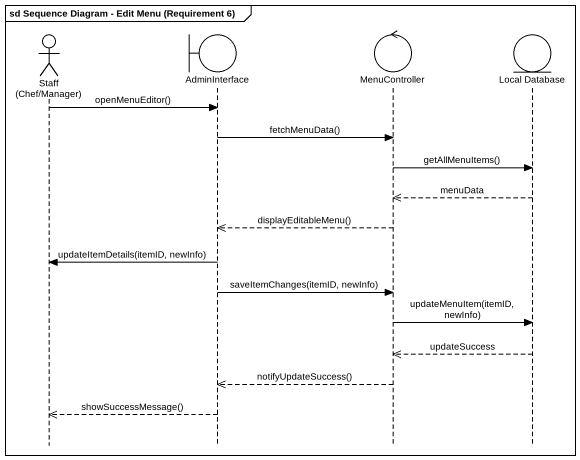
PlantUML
@startuml
mainframe sd Sequence Diagram - Edit Menu (Requirement 6)
hide footbox
actor "Staff (Chef/Manager)" as Staff_Chef_Manager
boundary AdminInterface
control MenuController
entity "Local Database" as Local_Database

Staff_Chef_Manager -> AdminInterface : openMenuEditor()
AdminInterface -> MenuController : fetchMenuData()
MenuController -> Local_Database : getAllMenuItems()
Local_Database -->> MenuController : menuData
MenuController -->> AdminInterface : displayEditableMenu()
AdminInterface -> Staff_Chef_Manager : updateItemDetails(itemID, newInfo)
AdminInterface -> MenuController : saveItemChanges(itemID, newInfo)
MenuController -> Local_Database : updateMenuItem(itemID, newInfo)
Local_Database -->> MenuController : updateSuccess
MenuController -->> AdminInterface : notifyUpdateSuccess()
AdminInterface -->> Staff_Chef_Manager : showSuccessMessage()
@enduml
